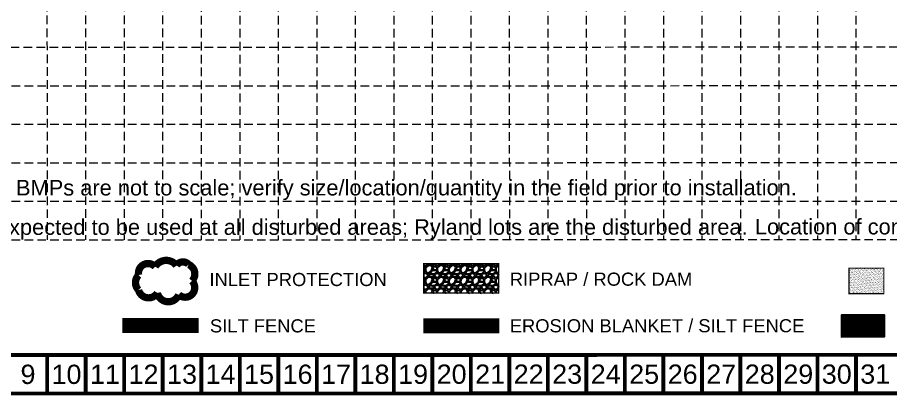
# Model space of a CAD drawing. Extents: x -500 to 2880, y -1767 to 500.
# Drawn here: x 276 to 1353, y -1767 to -1301 of the extents above; entities that cross this region are included whole.
import ezdxf
from ezdxf.enums import TextEntityAlignment as Align

# ---------------------------------------------------------------- set-up
doc = ezdxf.new("R2010")
doc.units = 0
doc.header["$LTSCALE"] = 25
doc.header["$MEASUREMENT"] = 0
doc.linetypes.add('ACAD_ISO02W100', pattern=[15, 12, -3])
doc.linetypes.add('HIDDEN', pattern=[0.375, 0.25, -0.125])
for name, color, linetype in [('BASE', 7, 'CONTINUOUS'), ('GRID', 254, 'HIDDEN'), ('LEGEND', 7, 'CONTINUOUS')]:
    doc.layers.add(name, color=color, linetype=linetype)
doc.styles.add("L200'", font='ARIAL.TTF', dxfattribs={"height": 0.001969})
doc.styles.get("Standard").update_dxf_attribs({"font": 'ARIAL.TTF'})

msp = doc.modelspace()

# ---------------------------------------------------------------- hatches: boundary and pattern name
at = {"layer": 'BASE'}
h = msp.add_hatch(dxfattribs=at)
h.set_pattern_fill('AR-SAND', color=30, scale=1.252784, angle=0.0129, style=0)
h.set_pattern_definition([(37.51294, (2362.0121, -1735.2133), (-0.0794623, 2.4138758), [0, -1.9042315, 0, -2.1297325, 0, -2.0357738]), (7.51294, (2362.012, -1735.2133), (2.216349, 3.53604), [0, -1.0272828, 0, -1.716314, 0, -0.6577115]), (327.51294, (2360.4712, -1735.2136), (3.901345, 0.0079708), [0, -0.626392, 0, -2.255011, 0, -2.944042]), (317.51294, (2360.4712, -1735.2136), (3.765778, 1.100388), [0, -0.313196, 0, -1.478285, 0, -1.6912582])])
h.paths.add_polyline_path([(1344.8, -1641.5), (1344.8, -1610.2), (1301.9, -1610.2), (1301.9, -1641.5)])
at = {"layer": 'LEGEND', "linetype": 'ACAD_ISO02W100'}
h = msp.add_hatch(dxfattribs=at)
h.set_pattern_fill('GRAVEL', color=240, scale=14.474295, angle=0.0129, style=0)
h.set_pattern_definition([(228.02574, (-252.2522, -2372.0212), (-115.764908, -130.2948253), [1.94731, -192.78441]), (184.98264, (-253.5546, -2373.4689), (173.68828155, 14.51340008), [3.34165, -330.8234]), (132.52334, (-256.8836, -2373.7592), (144.778774, -159.1846738), [2.35624, -233.2682]), (267.28664, (-262.5278, -2377.379), (14.40885153, 289.48916615), [3.04305, -301.26158]), (292.84664, (-262.6718, -2380.41864), (-72.4108478, 173.67513724), [2.98395, -295.41129]), (357.28664, (-261.51326, -2383.1685), (-289.48916615, 14.40885153), [3.04305, -301.26158]), (37.70714, (-258.4736, -2383.31256), (-188.13324383, -144.785308), [4.02427, -398.40278]), (72.26824, (-255.28984, -2380.8512), (101.2482942, 318.45731227), [3.79933, -376.13368]), (121.44254, (-254.1327, -2377.2324), (-115.83697676, 188.13960415), [3.05335, -302.28223]), (175.24934, (-255.7255, -2374.6274), (159.2205239, -14.4382101), [3.48587, -170.80772]), (222.41034, (-259.19937, -2374.33866), (-173.65568, -159.25635763), [4.50799, -446.29137]), (138.82704, (-248.1982, -2377.5205), (-101.3397207, 86.822844), [1.53863, -152.32522]), (171.48214, (-249.35636, -2376.5076), (188.17234395, -28.9062032), [2.92724, -289.79726]), (225.0129, (-252.251, -2376.074), (0.00327, -14.4743), [2.04697, -18.42277]), (203.21154, (-253.265, -2374.3373), (72.3649307, 28.9649548), [1.10233, -109.13061]), (291.81434, (-254.278, -2374.7718), (-14.484101, 43.4196186), [1.55892, -76.38754]), (30.97674, (-253.6987, -2376.219), (43.4163167, 28.958433), [2.53197, -81.86695]), (161.57804, (-251.528, -2374.916), (28.951865, -14.467733), [1.83087, -43.94088]), (16.40244, (-262.6731, -2374.7737), (144.73317033, 43.4554711), [2.56485, -253.92031]), (70.35914, (-260.2126, -2374.0494), (-57.8611477, -159.2303489), [2.15176, -213.0241]), (293.21154, (-251.5285, -2372.021), (-28.9649548, 72.3649307), [2.20465, -108.02829]), (343.62344, (-250.6596, -2374.04724), (-144.7527859, 43.39008564), [2.56485, -253.92031]), (339.45694, (-262.671, -2383.7477), (-72.3780384, 28.932185), [2.47337, -121.19507]), (294.78804, (-260.355, -2384.6157), (-72.4073221, 159.2009441), [2.0724, -205.16796]), (66.81434, (-251.3805, -2386.4953), (28.932262, 72.3780078), [2.20465, -108.02829]), (17.36694, (-250.5125, -2384.4687), (-188.15278235, -57.9395995), [2.42634, -240.20706]), (69.45694, (-258.4729, -2386.4969), (-28.932185, -72.3780384), [1.23668, -122.43175]), (101.32284, (-252.249, -2386.4955), (-14.4873375, 57.89392), [0.73804, -73.06666]), (165.97674, (-252.394, -2385.7718), (43.426161, -14.464459), [2.98395, -56.69509]), (186.02194, (-255.2889, -2385.04875), (144.73967343, 14.5069775), [2.76531, -273.7657]), (303.70304, (-253.6984, -2377.5218), (-14.480852, 28.945314), [2.08751, -50.1003]), (353.17014, (-252.5401, -2379.2584), (246.0695381, -28.8931274), [3.64454, -360.8089]), (60.95834, (-248.9214, -2379.6918), (-57.874294, -101.3331451), [1.49022, -147.53177]), (90.013, (-248.198, -2378.389), (-14.47756, 14.47103), [0.86846, -13.60584]), (120.26934, (-255.5785, -2384.6146), (57.9199894, -101.3070209), [2.01083, -199.0725]), (48.02574, (-256.5921, -2382.8779), (115.764908, 130.2948253), [3.89463, -190.8371]), (0.013, (-253.987, -2379.982), (14.47103, 14.47756), [3.76332, -10.71098]), (325.31774, (-250.224, -2379.9816), (-144.76574815, 101.2874943), [2.28859, -226.5701]), (254.06754, (-248.342, -2381.2839), (-14.461216, -57.9004496), [2.10749, -103.26697]), (207.65894, (-248.9206, -2383.3104), (-274.97884454, -144.80517412), [3.43135, -339.70409]), (175.43904, (-251.95983, -2384.90326), (-188.16910754, 14.43171883), [3.63014, -359.38334])])
h.paths.add_polyline_path([(777.5, -1640.8), (869.6, -1640.9), (869.6, -1604.8), (777.5, -1604.9)])
at = {"layer": 'LEGEND'}
h = msp.add_hatch(dxfattribs=at)
h.set_pattern_fill('ANSI31', color=2, scale=125.133323, angle=0.0129, style=0)
h.set_pattern_definition([(45.013, (1229.07, -1760.847), (-11.0628, 11.0578), [])])
h.paths.add_polyline_path([(1292.5, -1668.1), (1292.5, -1669.7), (1292.5, -1694.8), (1345.4, -1694.7), (1345.4, -1668.1)])
h = msp.add_hatch(dxfattribs=at)
h.set_pattern_fill('ANSI31', color=2, scale=6.256666, angle=0.0129, style=0)
h.set_pattern_definition([(45.01294, (1229.07066, -1760.8471), (-0.5531413, 0.5528915), [])])
h.paths.add_polyline_path([(1292.5, -1668.1), (1292.5, -1669.7), (1292.5, -1694.8), (1345.4, -1694.7), (1345.4, -1668.1)])

# ---------------------------------------------------------------- linework, layer by layer
at = {"layer": 'BASE', "const_width": 4.75}
for points in [[(-162.1, -1765), (2877.9, -1764.3), (2877.5, 135.7), (-162.5, 135)], [(-114.6, -1717.5), (2830.4, -1716.8), (2830, 88.2), (-115, 87.5)]]:
    msp.add_lwpolyline(points, close=True, dxfattribs=at)
at = {"layer": 'BASE', "color": 30, "const_width": 1.57}
msp.add_lwpolyline([(1301.9, -1641.5), (1344.8, -1641.5), (1344.8, -1610.2), (1301.9, -1610.2)], close=True, dxfattribs=at)
at = {"layer": 'BASE', "const_width": 4.75}
for points in [[(312.9, -1764.9), (312.9, -1717.4)], [(360.4, -1764.9), (360.4, -1717.4)], [(407.9, -1764.9), (407.9, -1717.4)], [(455.4, -1764.9), (455.4, -1717.4)], [(502.9, -1764.9), (502.9, -1717.4)], [(550.4, -1764.9), (550.4, -1717.4)], [(597.9, -1764.8), (597.9, -1717.3)], [(645.4, -1764.8), (645.4, -1717.3)], [(692.9, -1764.8), (692.9, -1717.3)], [(740.4, -1764.8), (740.4, -1717.3)], [(787.9, -1764.8), (787.9, -1717.3)], [(835.4, -1764.8), (835.4, -1717.3)], [(882.9, -1764.8), (882.9, -1717.3)], [(930.4, -1764.8), (930.4, -1717.3)], [(977.9, -1764.8), (977.9, -1717.3)], [(1025.4, -1764.7), (1025.4, -1717.2)], [(1072.9, -1764.7), (1072.9, -1717.2)], [(1120.4, -1764.7), (1120.4, -1717.2)], [(1167.9, -1764.7), (1167.9, -1717.2)], [(1215.4, -1764.7), (1215.4, -1717.2)], [(1262.9, -1764.7), (1262.9, -1717.2)], [(1310.4, -1764.7), (1310.4, -1717.2)]]:
    msp.add_lwpolyline(points, dxfattribs=at)
at = {"layer": 'GRID', "color": 252, "linetype": 'HIDDEN', "lineweight": 0, "ltscale": 1.7}
for p, q in [((312.3, 88), (312.7, -1575.1)), ((359.8, 88.1), (360.2, -1575.1)), ((407.3, 88.1), (407.7, -1575.1)), ((454.8, 88.1), (455.2, -1575.1)), ((502.5, 87.6), (502.9, -1575.1)), ((550, 87.6), (550.4, -1575.1)), ((597.5, 87.7), (597.9, -1575.1)), ((645, 87.7), (645.4, -1575)), ((692.5, 87.7), (692.9, -1575)), ((740, 87.7), (740.4, -1575)), ((787.5, 87.7), (787.9, -1575)), ((835, 87.7), (835.4, -1575)), ((882.5, 87.7), (882.9, -1575)), ((930, 87.7), (930.4, -1575)), ((977.5, 87.7), (977.9, -1575)), ((1025, 87.8), (1025.4, -1575)), ((1072.5, 87.8), (1072.9, -1574.9)), ((1120, 87.8), (1120.4, -1574.9)), ((1167.5, 87.8), (1167.9, -1574.9)), ((1215, 87.8), (1215.4, -1574.9)), ((1262.5, 87.8), (1262.9, -1574.9)), ((1310, 87.8), (1310.4, -1574.9)), ((-114.7, -1337.5), (2830.3, -1336.8)), ((-113.6, -1385.2), (2831.4, -1384.6)), ((-113.6, -1432.7), (2831.4, -1432.1)), ((-113.6, -1480.2), (2831.4, -1479.6)), ((-113.6, -1527.7), (2831.4, -1527.1)), ((-113.6, -1575.2), (2831.4, -1574.6))]:
    msp.add_line(p, q, dxfattribs=at)
at = {"layer": 'LEGEND', "color": 170, "ltscale": 100, "const_width": 9.01}
msp.add_lwpolyline([(446.1, -1608.4, 0.520567), (446.1, -1608.4, 0.765195), (425.7, -1618.7, 0.417879), (425.6, -1637.2, 0.6649), (448.8, -1640.7, 0.744833), (475.1, -1642.9, 0.975642), (491.5, -1626, 0.520567), (487.4, -1605.7, 0.520567), (472.4, -1607, 0.540264), (446.1, -1608.4)], format="xyb", close=True, dxfattribs=at)
at = {"layer": 'LEGEND', "color": 240, "const_width": 1.81}
msp.add_lwpolyline([(777.5, -1640.8), (869.6, -1640.9), (869.6, -1604.8), (777.5, -1604.9)], close=True, dxfattribs=at)
at = {"layer": 'LEGEND', "color": 2}
msp.add_lwpolyline([(1292.5, -1669.7), (1292.5, -1694.8), (1345.4, -1694.7), (1345.4, -1668.1), (1292.5, -1668.1)], close=True, dxfattribs=at)
at = {"layer": 'LEGEND', "color": 200, "const_width": 18.8}
msp.add_lwpolyline([(405.5, -1681), (499.9, -1681)], dxfattribs=at)
at = {"layer": 'LEGEND', "color": 84, "const_width": 18.8}
msp.add_lwpolyline([(777, -1681.3), (870.5, -1681.3)], dxfattribs=at)

# ---------------------------------------------------------------- texts
at = {"layer": 'BASE', "color": 7, "style": "L200'"}
for s, height, p in [('BMPs are not to scale; verify size/location/quantity in the field prior to installation.', 19.263, (274.4, -1520.5)), ('Stabilization practices are expected to be used at all disturbed areas; Ryland lots are the disturbed area.', 19.2634, (-63.2, -1569.2)), ('Location of concrete washout will be determined in the field and will be reflected on this Site Map.', 19.263, (1185.7, -1568.6))]:
    msp.add_text(s, height=height, rotation=0.0129, dxfattribs=at).set_placement(p)
at = {"layer": 'BASE'}
for s, height, p in [('9', 23.8, (289.2, -1741.2)), ('10', 23.75, (336.7, -1741.2)), ('11', 23.75, (384.2, -1741.1)), ('12', 23.75, (431.7, -1741.1)), ('13', 23.75, (479.2, -1741.1)), ('14', 23.75, (526.7, -1741.1)), ('15', 23.75, (574.2, -1741.1)), ('16', 23.75, (621.7, -1741.1)), ('17', 23.75, (669.2, -1741.1)), ('18', 23.75, (716.7, -1741.1)), ('19', 23.75, (764.2, -1741.1)), ('20', 23.75, (811.7, -1741)), ('21', 23.75, (859.2, -1741)), ('22', 23.75, (906.7, -1741)), ('23', 23.75, (954.2, -1741)), ('24', 23.75, (1001.7, -1741)), ('25', 23.75, (1049.2, -1741)), ('26', 23.75, (1096.7, -1741)), ('27', 23.75, (1144.2, -1741)), ('28', 23.75, (1191.7, -1741)), ('29', 23.75, (1239.2, -1741)), ('30', 23.75, (1286.7, -1740.9)), ('31', 23.75, (1334.2, -1740.9))]:
    msp.add_text(s, height=height, rotation=0.0129, dxfattribs=at).set_placement(p, align=Align.MIDDLE_CENTER)
at = {"layer": 'LEGEND', "style": "L200'"}
for s, height, p in [('RIPRAP / ROCK DAM', 16.197, (883.5, -1631.9)), ('INLET PROTECTION', 16.197, (513, -1632.3)), ('SILT FENCE', 16.2, (513.6, -1689.5)), ('EROSION BLANKET / SILT FENCE', 16.197, (883.4, -1689.4))]:
    msp.add_text(s, height=height, rotation=0.0129, dxfattribs=at).set_placement(p)

doc.saveas('drawing.dxf')
